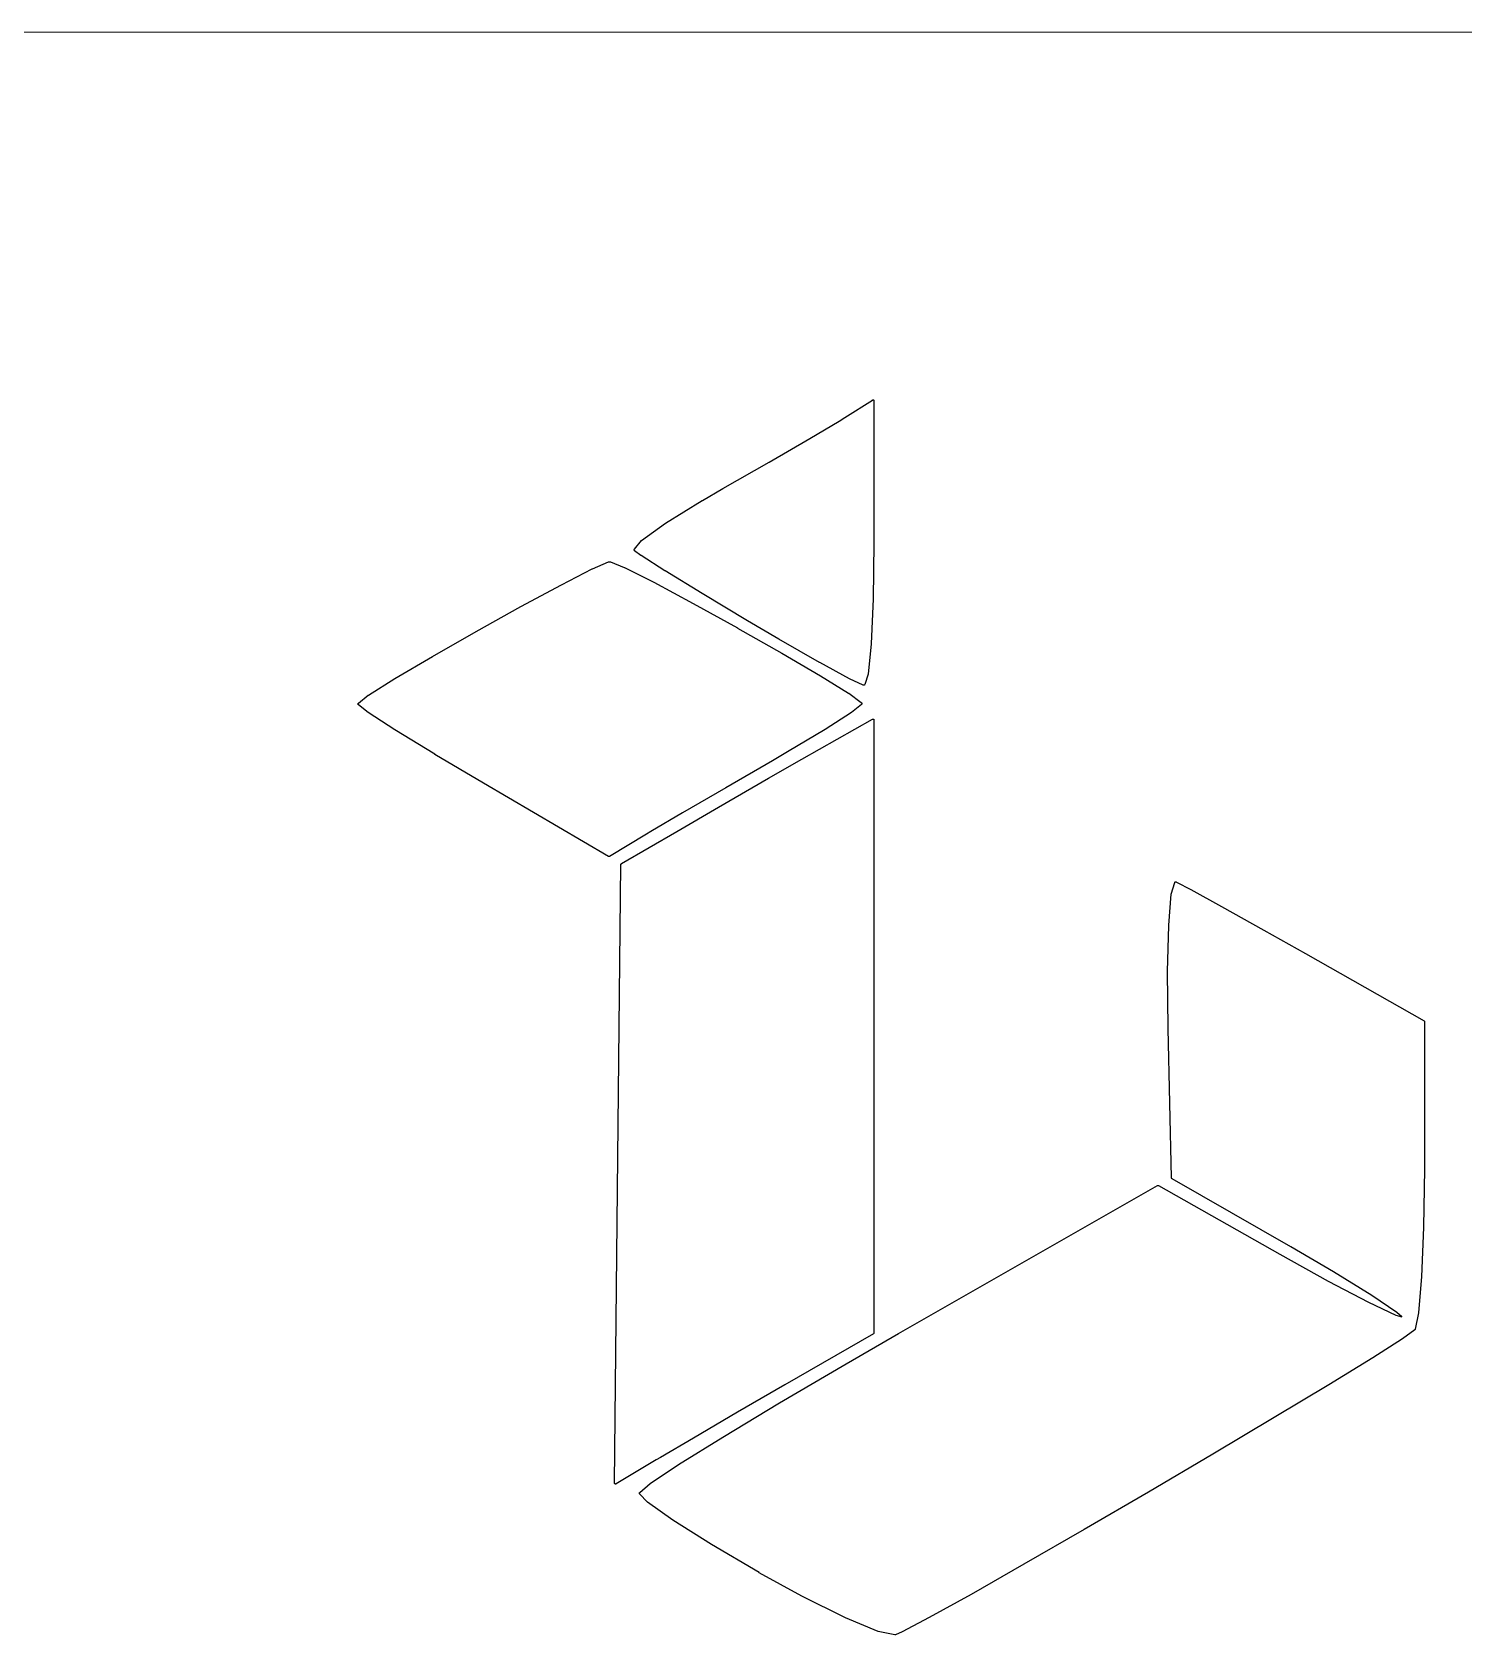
# Model space of a CAD drawing. Header units: millimetres. Extents: x 24 to 207, y 13 to 184.
# Drawn here: x 54.86 to 61.47, y 174.59 to 181.98 of the extents above; entities that cross this region are included whole.
import ezdxf

# ---------------------------------------------------------------- set-up
doc = ezdxf.new("R2010")
doc.units = ezdxf.units.MM
doc.header["$MEASUREMENT"] = 0
doc.layers.get('0').update_dxf_attribs({"lineweight": 0, "true_color": 0xf6921e})
doc.layers.add('PCB', color=7, linetype='Continuous', lineweight=0, true_color=0x38e42f)
doc.layers.add('Silk', color=142, linetype='Continuous')

# ---------------------------------------------------------------- blocks, each defined once
blk = doc.blocks.new('PCB')
at = {"color": 0}
blk.add_line((101.98, 62.65), (-34.986, 62.65), dxfattribs=at)

msp = doc.modelspace()

# ---------------------------------------------------------------- linework, layer by layer
at = {"layer": 'Silk', "linetype": 'Continuous'}
for p, q in [((58.614, 180.2043), (58.741, 180.2854)), ((58.741, 180.2856), (58.742, 180.2858)), ((58.741, 180.2855), (58.741, 180.2856)), ((58.741, 180.2854), (58.741, 180.2855)), ((58.742, 180.2858), (58.742, 180.2861)), ((58.742, 180.2861), (58.742, 180.2861)), ((58.742, 180.2861), (58.743, 180.2861)), ((58.743, 180.2861), (58.744, 180.2862)), ((58.743, 180.2861), (58.743, 180.2861)), ((58.744, 180.2862), (58.744, 180.2861)), ((58.744, 180.2861), (58.744, 180.2861)), ((58.744, 180.2861), (58.745, 180.2859)), ((58.745, 180.2859), (58.746, 180.2857)), ((58.746, 180.2857), (58.746, 180.2856)), ((58.746, 180.2856), (58.746, 180.2856)), ((58.746, 180.2856), (58.747, 180.2851)), ((58.747, 180.2851), (58.747, 180.2846)), ((58.747, 180.2846), (58.747, 180.2845)), ((58.747, 180.2845), (58.747, 180.2844)), ((58.747, 180.2844), (58.748, 180.2838)), ((58.748, 180.2838), (58.748, 180.2831)), ((58.748, 180.2831), (58.748, 180.283)), ((58.748, 180.283), (58.748, 180.2829)), ((58.748, 180.2829), (58.748, 180.2822)), ((58.748, 180.2822), (58.748, 180.2814)), ((58.748, 180.2814), (58.748, 180.2813)), ((58.748, 180.2813), (58.748, 180.2812)), ((58.748, 180.2812), (58.748, 179.6256)), ((58.453, 180.1082), (58.587, 180.1874)), ((58.587, 180.1874), (58.614, 180.2043)), ((58.264, 179.9985), (58.453, 180.1082)), ((58.051, 179.8769), (58.264, 179.9985)), ((57.957, 179.8226), (58.051, 179.8769)), ((58.051, 179.8769), (58.051, 179.8769)), ((58.051, 179.8769), (58.051, 179.8769)), ((57.787, 179.7176), (57.956, 179.8226)), ((57.956, 179.8226), (57.957, 179.8226)), ((57.957, 179.8226), (57.957, 179.8226)), ((57.676, 179.6381), (57.787, 179.7174)), ((57.787, 179.7175), (57.787, 179.7176)), ((57.787, 179.7174), (57.787, 179.7175)), ((57.643, 179.5976), (57.675, 179.6372)), ((57.675, 179.6376), (57.676, 179.6381)), ((57.675, 179.6372), (57.675, 179.6376)), ((57.642, 179.5967), (57.643, 179.5971)), ((57.642, 179.5964), (57.642, 179.5967)), ((57.642, 179.5961), (57.642, 179.5964)), ((57.642, 179.5955), (57.642, 179.5961)), ((57.642, 179.595), (57.642, 179.5955)), ((57.642, 179.5947), (57.642, 179.595)), ((57.642, 179.5944), (57.642, 179.5947)), ((57.642, 179.5938), (57.642, 179.5944)), ((57.642, 179.5933), (57.642, 179.5938)), ((57.642, 179.593), (57.642, 179.5933)), ((57.642, 179.5927), (57.642, 179.593)), ((57.642, 179.5922), (57.642, 179.5927)), ((57.643, 179.5917), (57.642, 179.5922)), ((57.643, 179.5971), (57.643, 179.5976)), ((57.643, 179.5914), (57.643, 179.5917)), ((57.643, 179.5912), (57.643, 179.5914)), ((57.643, 179.5908), (57.643, 179.5912)), ((57.644, 179.5904), (57.643, 179.5908)), ((57.673, 179.5689), (57.644, 179.5904)), ((57.673, 179.5688), (57.673, 179.5689)), ((57.674, 179.5687), (57.673, 179.5688)), ((57.784, 179.4977), (57.674, 179.5687)), ((58.748, 179.6256), (58.745, 179.3692)), ((58.748, 179.6256), (58.748, 179.6256)), ((58.748, 179.6256), (58.748, 179.6256)), ((57.306, 179.4335), (57.448, 179.5064)), ((57.448, 179.5064), (57.449, 179.5065)), ((57.449, 179.5066), (57.524, 179.5386)), ((57.449, 179.5065), (57.449, 179.5066)), ((57.524, 179.5386), (57.525, 179.5388)), ((57.525, 179.5388), (57.526, 179.539)), ((57.526, 179.539), (57.529, 179.5394)), ((57.529, 179.5394), (57.53, 179.5394)), ((57.53, 179.5394), (57.53, 179.5395)), ((57.53, 179.5395), (57.53, 179.5394)), ((57.53, 179.5394), (57.531, 179.5393)), ((57.531, 179.5393), (57.531, 179.5392)), ((57.531, 179.5392), (57.532, 179.5391)), ((57.532, 179.5391), (57.596, 179.5134)), ((57.596, 179.5134), (57.597, 179.5132)), ((57.597, 179.5132), (57.597, 179.5132)), ((57.597, 179.5132), (57.732, 179.4448)), ((57.785, 179.4977), (57.784, 179.4977)), ((57.956, 179.3925), (57.785, 179.4977)), ((57.785, 179.4977), (57.785, 179.4977)), ((57.119, 179.333), (57.306, 179.4335)), ((57.306, 179.4335), (57.306, 179.4335)), ((57.306, 179.4335), (57.306, 179.4335)), ((57.732, 179.4448), (57.732, 179.4448)), ((57.732, 179.4448), (57.732, 179.4448)), ((57.732, 179.4448), (57.914, 179.3473)), ((57.914, 179.3473), (57.914, 179.3473)), ((57.914, 179.3473), (57.914, 179.3472)), ((57.914, 179.3472), (58.119, 179.234)), ((57.956, 179.3924), (57.956, 179.3925)), ((58.165, 179.2668), (57.956, 179.3924)), ((57.956, 179.3924), (57.956, 179.3924)), ((58.745, 179.369), (58.736, 179.1605)), ((58.745, 179.3692), (58.745, 179.3691)), ((58.745, 179.3691), (58.745, 179.369)), ((56.913, 179.2184), (57.119, 179.333)), ((57.119, 179.333), (57.119, 179.333)), ((57.119, 179.333), (57.119, 179.333)), ((58.165, 179.2667), (58.165, 179.2668)), ((58.165, 179.2668), (58.165, 179.2668)), ((58.309, 179.1825), (58.165, 179.2667)), ((56.711, 179.1032), (56.913, 179.2184)), ((56.913, 179.2184), (56.913, 179.2184)), ((56.913, 179.2184), (56.913, 179.2184)), ((58.119, 179.234), (58.119, 179.234)), ((58.119, 179.234), (58.119, 179.2339)), ((58.119, 179.2339), (58.323, 179.1183)), ((58.309, 179.1824), (58.309, 179.1825)), ((58.497, 179.0744), (58.309, 179.1824)), ((58.309, 179.1824), (58.309, 179.1824)), ((58.323, 179.1183), (58.323, 179.1183)), ((58.323, 179.1183), (58.323, 179.1183)), ((58.323, 179.1183), (58.501, 179.0136)), ((58.736, 179.1602), (58.722, 179.0214)), ((58.736, 179.1605), (58.736, 179.1604)), ((58.736, 179.1604), (58.736, 179.1602)), ((56.538, 179.0007), (56.711, 179.1032)), ((56.711, 179.1032), (56.711, 179.1032)), ((56.711, 179.1032), (56.711, 179.1032)), ((58.498, 179.0744), (58.497, 179.0744)), ((58.635, 178.9995), (58.498, 179.0744)), ((58.498, 179.0744), (58.498, 179.0744)), ((56.416, 178.9244), (56.538, 179.0006)), ((56.538, 179.0006), (56.538, 179.0007)), ((56.538, 179.0007), (56.538, 179.0007)), ((58.501, 179.0136), (58.501, 179.0136)), ((58.501, 179.0136), (58.502, 179.0136)), ((58.502, 179.0136), (58.631, 178.9334)), ((58.635, 178.9994), (58.635, 178.9995)), ((58.635, 178.9993), (58.635, 178.9994)), ((58.699, 178.9702), (58.635, 178.9993)), ((58.7, 178.97), (58.699, 178.9702)), ((58.7, 178.9698), (58.7, 178.97)), ((58.701, 178.9698), (58.7, 178.9698)), ((58.702, 178.9698), (58.701, 178.9698)), ((58.701, 178.9698), (58.701, 178.9697)), ((58.701, 178.9697), (58.701, 178.9698)), ((58.703, 178.9702), (58.702, 178.9699)), ((58.702, 178.9699), (58.702, 178.9699)), ((58.702, 178.9699), (58.702, 178.9698)), ((58.704, 178.9704), (58.703, 178.9702)), ((58.705, 178.9716), (58.704, 178.9711)), ((58.704, 178.9711), (58.704, 178.9706)), ((58.704, 178.9706), (58.704, 178.9706)), ((58.704, 178.9706), (58.704, 178.9704)), ((58.706, 178.9731), (58.705, 178.9725)), ((58.705, 178.9725), (58.705, 178.9719)), ((58.705, 178.9719), (58.705, 178.9717)), ((58.705, 178.9717), (58.705, 178.9716)), ((58.722, 179.0203), (58.706, 178.9731)), ((58.722, 179.0214), (58.722, 179.0209)), ((58.722, 179.0209), (58.722, 179.0203)), ((56.37, 178.8873), (56.415, 178.924)), ((56.415, 178.924), (56.416, 178.9242)), ((56.416, 178.9242), (56.416, 178.9244)), ((58.631, 178.9334), (58.632, 178.9332)), ((58.632, 178.9332), (58.632, 178.9331)), ((58.632, 178.9331), (58.689, 178.8907)), ((56.368, 178.886), (56.369, 178.8866)), ((56.368, 178.8859), (56.368, 178.886)), ((56.368, 178.8858), (56.368, 178.8859)), ((56.368, 178.8851), (56.368, 178.8858)), ((56.368, 178.8844), (56.368, 178.8851)), ((56.368, 178.8843), (56.368, 178.8844)), ((56.368, 178.8842), (56.368, 178.8843)), ((56.368, 178.8834), (56.368, 178.8842)), ((56.368, 178.8827), (56.368, 178.8834)), ((56.368, 178.8826), (56.368, 178.8827)), ((56.368, 178.8824), (56.368, 178.8826)), ((56.368, 178.8817), (56.368, 178.8824)), ((56.368, 178.881), (56.368, 178.8817)), ((56.368, 178.8809), (56.368, 178.881)), ((56.368, 178.8808), (56.368, 178.8809)), ((56.369, 178.8803), (56.368, 178.8808)), ((56.369, 178.8866), (56.369, 178.8872)), ((56.369, 178.8872), (56.37, 178.8872)), ((56.369, 178.8797), (56.369, 178.8803)), ((56.37, 178.8796), (56.369, 178.8797)), ((56.37, 178.8872), (56.37, 178.8873)), ((56.37, 178.8795), (56.37, 178.8796)), ((56.414, 178.8442), (56.37, 178.8795)), ((56.415, 178.8441), (56.414, 178.8442)), ((56.415, 178.8439), (56.415, 178.8441)), ((56.538, 178.764), (56.415, 178.8439)), ((58.644, 178.844), (58.523, 178.7666)), ((58.645, 178.8442), (58.644, 178.844)), ((58.69, 178.8808), (58.645, 178.8443)), ((58.645, 178.8443), (58.645, 178.8442)), ((58.689, 178.8907), (58.689, 178.8904)), ((58.689, 178.8904), (58.69, 178.8901)), ((58.69, 178.8901), (58.69, 178.8898)), ((58.69, 178.8898), (58.69, 178.8895)), ((58.69, 178.8895), (58.69, 178.889)), ((58.69, 178.889), (58.691, 178.8887)), ((58.691, 178.8812), (58.69, 178.8808)), ((58.691, 178.8887), (58.692, 178.8866)), ((58.692, 178.8832), (58.691, 178.8826)), ((58.691, 178.8826), (58.691, 178.8821)), ((58.691, 178.8821), (58.691, 178.8819)), ((58.691, 178.8819), (58.691, 178.8816)), ((58.691, 178.8816), (58.691, 178.8812)), ((58.692, 178.8866), (58.692, 178.886)), ((58.692, 178.886), (58.692, 178.8854)), ((58.692, 178.8854), (58.692, 178.8851)), ((58.692, 178.8851), (58.692, 178.8849)), ((58.692, 178.8849), (58.692, 178.8843)), ((58.692, 178.8843), (58.692, 178.8837)), ((58.692, 178.8837), (58.692, 178.8834)), ((58.692, 178.8834), (58.692, 178.8832)), ((56.538, 178.7639), (56.538, 178.764)), ((56.538, 178.764), (56.538, 178.764)), ((56.722, 178.6514), (56.538, 178.7639)), ((58.523, 178.7665), (58.35, 178.6624)), ((58.416, 178.6288), (58.741, 178.8133)), ((58.523, 178.7666), (58.523, 178.7665)), ((58.523, 178.7665), (58.523, 178.7665)), ((58.741, 178.8133), (58.742, 178.8136)), ((58.742, 178.8136), (58.743, 178.8139)), ((58.743, 178.8139), (58.743, 178.8139)), ((58.743, 178.8139), (58.743, 178.8139)), ((58.743, 178.8139), (58.743, 178.8139)), ((58.743, 178.8139), (58.744, 178.8139)), ((58.744, 178.8139), (58.744, 178.8139)), ((58.744, 178.8139), (58.744, 178.8139)), ((58.744, 178.8139), (58.745, 178.8136)), ((58.745, 178.8136), (58.746, 178.8133)), ((58.746, 178.8133), (58.746, 178.8133)), ((58.746, 178.8133), (58.746, 178.8133)), ((58.746, 178.8133), (58.747, 178.8128)), ((58.747, 178.8128), (58.747, 178.8122)), ((58.747, 178.8122), (58.747, 178.8122)), ((58.747, 178.8122), (58.747, 178.8122)), ((58.747, 178.8122), (58.748, 178.8115)), ((58.748, 178.8115), (58.748, 178.8107)), ((58.748, 178.8107), (58.748, 178.8107)), ((58.748, 178.8107), (58.748, 178.8106)), ((58.748, 178.8106), (58.748, 178.8099)), ((58.748, 178.8099), (58.748, 178.809)), ((58.748, 178.809), (58.748, 175.9834)), ((56.722, 178.6513), (56.722, 178.6514)), ((56.946, 178.5181), (56.722, 178.6513)), ((56.722, 178.6513), (56.722, 178.6513)), ((58.28, 178.622), (58.065, 178.4974)), ((58.262, 178.5407), (58.416, 178.6288)), ((58.35, 178.6623), (58.28, 178.622)), ((58.28, 178.622), (58.28, 178.622)), ((58.28, 178.622), (58.28, 178.622)), ((58.35, 178.6624), (58.35, 178.6624)), ((58.35, 178.6624), (58.35, 178.6623)), ((58.416, 178.6288), (58.416, 178.6288)), ((58.416, 178.6288), (58.416, 178.6288)), ((58.031, 178.4081), (58.262, 178.5407)), ((58.262, 178.5407), (58.262, 178.5407)), ((58.262, 178.5407), (58.262, 178.5407)), ((57.523, 178.1808), (56.946, 178.5181)), ((56.946, 178.5181), (56.946, 178.5181)), ((56.946, 178.5181), (56.946, 178.5181)), ((58.065, 178.4974), (57.865, 178.3812)), ((58.065, 178.4974), (58.065, 178.4974)), ((57.865, 178.3812), (57.719, 178.2952)), ((57.838, 178.2961), (58.031, 178.4081)), ((58.031, 178.4081), (58.031, 178.4081)), ((58.031, 178.4081), (58.031, 178.4081)), ((57.699, 178.2836), (57.528, 178.1809)), ((57.584, 178.1481), (57.838, 178.2961)), ((57.719, 178.2952), (57.699, 178.2836)), ((57.838, 178.2961), (57.838, 178.2961)), ((57.838, 178.2961), (57.838, 178.2961)), ((57.524, 178.1805), (57.523, 178.1808)), ((57.523, 178.1808), (57.523, 178.1808)), ((57.523, 178.1808), (57.523, 178.1808)), ((57.524, 178.1802), (57.524, 178.1805)), ((57.525, 178.1802), (57.524, 178.1802)), ((57.524, 178.1802), (57.524, 178.1802)), ((57.524, 178.1802), (57.524, 178.1802)), ((57.526, 178.1802), (57.525, 178.1802)), ((57.527, 178.1805), (57.526, 178.1802)), ((57.526, 178.1802), (57.526, 178.1802)), ((57.526, 178.1802), (57.526, 178.1802)), ((57.528, 178.1808), (57.527, 178.1805)), ((57.528, 178.1809), (57.528, 178.1808)), ((57.528, 178.1808), (57.528, 178.1808)), ((57.551, 175.2908), (57.581, 178.1438)), ((57.581, 178.1446), (57.582, 178.1454)), ((57.581, 178.1438), (57.581, 178.1446)), ((57.582, 178.1469), (57.582, 178.147)), ((57.582, 178.147), (57.583, 178.147)), ((57.582, 178.1463), (57.582, 178.1469)), ((57.582, 178.1455), (57.582, 178.1463)), ((57.582, 178.1454), (57.582, 178.1455)), ((57.582, 178.1455), (57.582, 178.1455)), ((57.583, 178.1475), (57.584, 178.1481)), ((57.583, 178.147), (57.583, 178.1475)), ((60.119, 178.0071), (60.136, 178.0599)), ((60.119, 178.0065), (60.119, 178.0071)), ((60.136, 178.0615), (60.137, 178.0616)), ((60.136, 178.0614), (60.136, 178.0615)), ((60.136, 178.0608), (60.136, 178.0614)), ((60.136, 178.0601), (60.136, 178.0608)), ((60.136, 178.06), (60.136, 178.0601)), ((60.136, 178.0599), (60.136, 178.06)), ((60.137, 178.0621), (60.138, 178.0626)), ((60.137, 178.0616), (60.137, 178.0621)), ((60.138, 178.0627), (60.139, 178.063)), ((60.138, 178.0626), (60.138, 178.0627)), ((60.138, 178.0626), (60.138, 178.0626)), ((60.139, 178.0632), (60.139, 178.0633)), ((60.139, 178.0633), (60.14, 178.0633)), ((60.139, 178.063), (60.139, 178.0632)), ((60.139, 178.0632), (60.139, 178.0632)), ((60.14, 178.0633), (60.141, 178.0633)), ((60.141, 178.0633), (60.141, 178.0633)), ((60.141, 178.0633), (60.143, 178.063)), ((60.141, 178.0633), (60.141, 178.0633)), ((60.143, 178.063), (60.143, 178.0627)), ((60.143, 178.0627), (60.144, 178.0625)), ((60.144, 178.0625), (60.21, 178.0283)), ((60.21, 178.0283), (60.21, 178.0282)), ((60.21, 178.0282), (60.21, 178.0282)), ((60.21, 178.0282), (60.351, 177.9502)), ((60.108, 177.8627), (60.119, 178.006)), ((60.119, 178.006), (60.119, 178.0065)), ((60.351, 177.9502), (60.352, 177.9502)), ((60.352, 177.9502), (60.352, 177.9502)), ((60.352, 177.9502), (60.547, 177.8407)), ((60.103, 177.6496), (60.108, 177.8625)), ((60.108, 177.8626), (60.108, 177.8627)), ((60.108, 177.8625), (60.108, 177.8626)), ((60.547, 177.8407), (60.547, 177.8406)), ((60.547, 177.8406), (60.547, 177.8406)), ((60.547, 177.8406), (60.739, 177.7326)), ((60.739, 177.7326), (60.739, 177.7326)), ((60.739, 177.7326), (60.739, 177.7326)), ((60.739, 177.7326), (61.286, 177.4221)), ((60.103, 177.6495), (60.103, 177.6496)), ((60.103, 177.6494), (60.103, 177.6495)), ((60.105, 177.3877), (60.103, 177.6494)), ((61.286, 177.4221), (61.286, 177.4221)), ((61.286, 177.4221), (61.286, 177.4221)), ((61.286, 177.4221), (61.287, 177.4215)), ((61.287, 177.4215), (61.287, 177.421)), ((61.287, 177.421), (61.287, 177.421)), ((61.287, 177.421), (61.287, 177.421)), ((61.287, 177.421), (61.288, 177.4203)), ((61.288, 177.4203), (61.288, 177.4195)), ((61.288, 177.4195), (61.288, 177.4195)), ((61.288, 177.4195), (61.288, 177.4195)), ((61.288, 177.4195), (61.288, 177.4187)), ((61.288, 177.4187), (61.288, 177.4178)), ((61.288, 177.4178), (61.288, 177.4178)), ((61.288, 177.4178), (61.288, 177.4178)), ((61.288, 177.4178), (61.288, 176.7405)), ((60.105, 177.3876), (60.105, 177.3877)), ((60.121, 176.6978), (60.105, 177.3876)), ((60.105, 177.3876), (60.105, 177.3876)), ((60.121, 176.697), (60.121, 176.6978)), ((60.122, 176.6962), (60.121, 176.697)), ((60.122, 176.6961), (60.122, 176.6962)), ((60.122, 176.6962), (60.122, 176.6962)), ((60.122, 176.6955), (60.122, 176.6961)), ((60.122, 176.6947), (60.122, 176.6955)), ((60.123, 176.6947), (60.122, 176.6947)), ((60.123, 176.6941), (60.123, 176.6947)), ((60.123, 176.6947), (60.123, 176.6947)), ((60.124, 176.6936), (60.123, 176.6941)), ((60.672, 176.3792), (60.124, 176.6936)), ((61.288, 176.7404), (61.284, 176.4714)), ((61.288, 176.7405), (61.288, 176.7404)), ((61.288, 176.7404), (61.288, 176.7404)), ((58.862, 175.9797), (60.056, 176.6625)), ((60.056, 176.6625), (60.057, 176.6628)), ((60.057, 176.6628), (60.058, 176.6631)), ((60.058, 176.6631), (60.058, 176.6631)), ((60.058, 176.6631), (60.058, 176.6631)), ((60.058, 176.6631), (60.058, 176.6631)), ((60.058, 176.6631), (60.059, 176.6631)), ((60.059, 176.6631), (60.059, 176.6631)), ((60.059, 176.6631), (60.059, 176.6631)), ((60.059, 176.6631), (60.06, 176.6628)), ((60.06, 176.6628), (60.061, 176.6625)), ((60.061, 176.6625), (60.621, 176.3455)), ((61.284, 176.4713), (61.275, 176.2419)), ((61.284, 176.4714), (61.284, 176.4714)), ((61.284, 176.4714), (61.284, 176.4713)), ((60.621, 176.3455), (60.844, 176.2219)), ((60.868, 176.2649), (60.672, 176.3792)), ((61.045, 176.1556), (60.868, 176.2649)), ((61.275, 176.2417), (61.261, 176.0764)), ((61.275, 176.2419), (61.275, 176.2418)), ((61.275, 176.2418), (61.275, 176.2417)), ((60.844, 176.2219), (61.029, 176.1249)), ((61.029, 176.1249), (61.156, 176.0651)), ((61.161, 176.0778), (61.045, 176.1556)), ((61.156, 176.0651), (61.183, 176.0571)), ((61.183, 176.0571), (61.161, 176.0778)), ((61.261, 176.0758), (61.245, 175.9996)), ((61.261, 176.0764), (61.261, 176.0761)), ((61.261, 176.0761), (61.261, 176.0758)), ((58.746, 175.9791), (58.337, 175.7434)), ((58.62, 175.8399), (58.862, 175.9797)), ((58.747, 175.98), (58.746, 175.9794)), ((58.746, 175.9794), (58.746, 175.9791)), ((58.748, 175.9812), (58.747, 175.9802)), ((58.747, 175.9802), (58.747, 175.9802)), ((58.747, 175.9802), (58.747, 175.98)), ((58.748, 175.9834), (58.748, 175.9827)), ((58.748, 175.9827), (58.748, 175.9817)), ((58.748, 175.9817), (58.748, 175.9817)), ((58.748, 175.9817), (58.748, 175.9817)), ((58.748, 175.9817), (58.748, 175.9812)), ((58.862, 175.9797), (58.862, 175.9797)), ((58.862, 175.9797), (58.862, 175.9797)), ((61.187, 175.955), (61.049, 175.8673)), ((61.243, 175.9966), (61.187, 175.9552)), ((61.187, 175.9552), (61.187, 175.9551)), ((61.187, 175.9551), (61.187, 175.955)), ((61.244, 175.9973), (61.243, 175.9967)), ((61.243, 175.9967), (61.243, 175.9967)), ((61.243, 175.9967), (61.243, 175.9966)), ((61.245, 175.9987), (61.244, 175.998)), ((61.244, 175.998), (61.244, 175.9979)), ((61.244, 175.9979), (61.244, 175.9979)), ((61.244, 175.9979), (61.244, 175.9973)), ((61.245, 175.9996), (61.245, 175.9995)), ((61.245, 175.9995), (61.245, 175.9994)), ((61.245, 175.9994), (61.245, 175.9987)), ((61.049, 175.8673), (60.846, 175.7431)), ((61.049, 175.8673), (61.049, 175.8673)), ((61.049, 175.8673), (61.049, 175.8673)), ((58.313, 175.6599), (58.62, 175.8399)), ((58.62, 175.8399), (58.62, 175.8399)), ((58.62, 175.8399), (58.62, 175.8399)), ((58.337, 175.7434), (58.119, 175.6173)), ((58.337, 175.7434), (58.337, 175.7434)), ((60.846, 175.7431), (60.595, 175.5923)), ((60.846, 175.7431), (60.846, 175.7431)), ((60.846, 175.7431), (60.846, 175.7431)), ((58.051, 175.5026), (58.313, 175.6599)), ((58.313, 175.6599), (58.313, 175.6599)), ((58.313, 175.6599), (58.313, 175.6599)), ((58.119, 175.6173), (57.915, 175.4982)), ((60.595, 175.5922), (60.312, 175.4244)), ((60.595, 175.5923), (60.595, 175.5923)), ((60.595, 175.5923), (60.595, 175.5922)), ((57.915, 175.4982), (57.763, 175.4087)), ((57.847, 175.376), (58.051, 175.5025)), ((57.915, 175.4982), (57.915, 175.4982)), ((58.051, 175.5025), (58.051, 175.5026)), ((58.051, 175.5025), (58.051, 175.5025)), ((60.312, 175.4244), (60.015, 175.2492)), ((60.312, 175.4244), (60.312, 175.4244)), ((60.312, 175.4244), (60.312, 175.4244)), ((57.743, 175.397), (57.559, 175.2864)), ((57.715, 175.2884), (57.847, 175.3759)), ((57.763, 175.4086), (57.743, 175.397)), ((57.743, 175.397), (57.743, 175.397)), ((57.763, 175.4087), (57.763, 175.4086)), ((57.847, 175.3759), (57.847, 175.376)), ((57.847, 175.3759), (57.847, 175.3759)), ((57.551, 175.2907), (57.551, 175.2908)), ((57.551, 175.2906), (57.551, 175.2907)), ((57.551, 175.2898), (57.551, 175.2906)), ((57.551, 175.2891), (57.551, 175.2898)), ((57.551, 175.289), (57.551, 175.2891)), ((57.551, 175.2889), (57.551, 175.289)), ((57.552, 175.2882), (57.551, 175.2889)), ((57.552, 175.2875), (57.552, 175.2882)), ((57.552, 175.2874), (57.552, 175.2875)), ((57.552, 175.2875), (57.552, 175.2875)), ((57.553, 175.2869), (57.552, 175.2874)), ((57.554, 175.2864), (57.553, 175.2869)), ((57.554, 175.2863), (57.554, 175.2864)), ((57.554, 175.2864), (57.554, 175.2864)), ((57.554, 175.2861), (57.554, 175.2863)), ((57.555, 175.2858), (57.554, 175.2861)), ((57.556, 175.2858), (57.555, 175.2858)), ((57.555, 175.2858), (57.555, 175.2858)), ((57.555, 175.2858), (57.555, 175.2858)), ((57.557, 175.2858), (57.556, 175.2858)), ((57.558, 175.2861), (57.557, 175.2858)), ((57.557, 175.2858), (57.557, 175.2858)), ((57.557, 175.2858), (57.557, 175.2858)), ((57.559, 175.2864), (57.558, 175.2861)), ((57.559, 175.2864), (57.559, 175.2864)), ((57.559, 175.2864), (57.559, 175.2864)), ((57.668, 175.2477), (57.715, 175.288)), ((57.715, 175.2882), (57.715, 175.2884)), ((57.715, 175.288), (57.715, 175.2882)), ((57.666, 175.2459), (57.667, 175.2464)), ((57.666, 175.2453), (57.666, 175.2459)), ((57.666, 175.245), (57.666, 175.2453)), ((57.666, 175.2447), (57.666, 175.245)), ((57.666, 175.2442), (57.666, 175.2447)), ((57.666, 175.2436), (57.666, 175.2442)), ((57.666, 175.2433), (57.666, 175.2436)), ((57.666, 175.243), (57.666, 175.2433)), ((57.666, 175.2425), (57.666, 175.243)), ((57.666, 175.2419), (57.666, 175.2425)), ((57.667, 175.2417), (57.666, 175.2419)), ((57.667, 175.2473), (57.668, 175.2477)), ((57.667, 175.2469), (57.667, 175.2473)), ((57.667, 175.2466), (57.667, 175.2469)), ((57.667, 175.2464), (57.667, 175.2466)), ((57.667, 175.2414), (57.667, 175.2417)), ((57.667, 175.241), (57.667, 175.2414)), ((57.667, 175.2405), (57.667, 175.241)), ((57.703, 175.2029), (57.667, 175.2405)), ((57.703, 175.2027), (57.703, 175.2029)), ((57.704, 175.2023), (57.703, 175.2027)), ((57.82, 175.1196), (57.704, 175.2023)), ((60.015, 175.2492), (59.718, 175.0765)), ((60.015, 175.2492), (60.015, 175.2492)), ((60.015, 175.2492), (60.015, 175.2492)), ((57.821, 175.1195), (57.82, 175.1196)), ((57.82, 175.1196), (57.82, 175.1196)), ((57.999, 175.0069), (57.821, 175.1195)), ((59.718, 175.0765), (59.44, 174.9159)), ((59.718, 175.0765), (59.718, 175.0765)), ((59.718, 175.0765), (59.718, 175.0765)), ((57.999, 175.0068), (57.999, 175.0069)), ((57.999, 175.0069), (57.999, 175.0069)), ((58.219, 174.8773), (57.999, 175.0068)), ((59.44, 174.9159), (59.196, 174.7773)), ((59.44, 174.9159), (59.44, 174.9159)), ((59.44, 174.9159), (59.44, 174.9159)), ((58.219, 174.8772), (58.219, 174.8773)), ((58.219, 174.8773), (58.219, 174.8773)), ((58.415, 174.7696), (58.219, 174.8772)), ((58.415, 174.7695), (58.415, 174.7696)), ((58.415, 174.7696), (58.415, 174.7696)), ((58.617, 174.6693), (58.415, 174.7695)), ((59.196, 174.7773), (59.003, 174.6703)), ((59.196, 174.7773), (59.196, 174.7773)), ((59.196, 174.7773), (59.196, 174.7773)), ((58.617, 174.6692), (58.617, 174.6693)), ((58.617, 174.6693), (58.617, 174.6693)), ((58.767, 174.6061), (58.617, 174.6692)), ((59.003, 174.6702), (58.878, 174.6046)), ((59.003, 174.6703), (59.003, 174.6702)), ((59.003, 174.6702), (59.003, 174.6702)), ((58.767, 174.6059), (58.767, 174.6061)), ((58.768, 174.6058), (58.767, 174.6059)), ((58.844, 174.5901), (58.768, 174.6058)), ((58.845, 174.5901), (58.844, 174.5901)), ((58.844, 174.5901), (58.844, 174.5901)), ((58.846, 174.5901), (58.845, 174.5901)), ((58.845, 174.5901), (58.845, 174.5901)), ((58.847, 174.5905), (58.846, 174.5903)), ((58.846, 174.5903), (58.846, 174.5901)), ((58.878, 174.6045), (58.847, 174.5905)), ((58.878, 174.6046), (58.878, 174.6045)), ((58.878, 174.6045), (58.878, 174.6045))]:
    msp.add_line(p, q, dxfattribs=at)

# ---------------------------------------------------------------- block references
at = {"layer": 'PCB'}
msp.add_blockref('PCB', (62.0706, 119.3324), dxfattribs=at)

doc.saveas('drawing.dxf')
